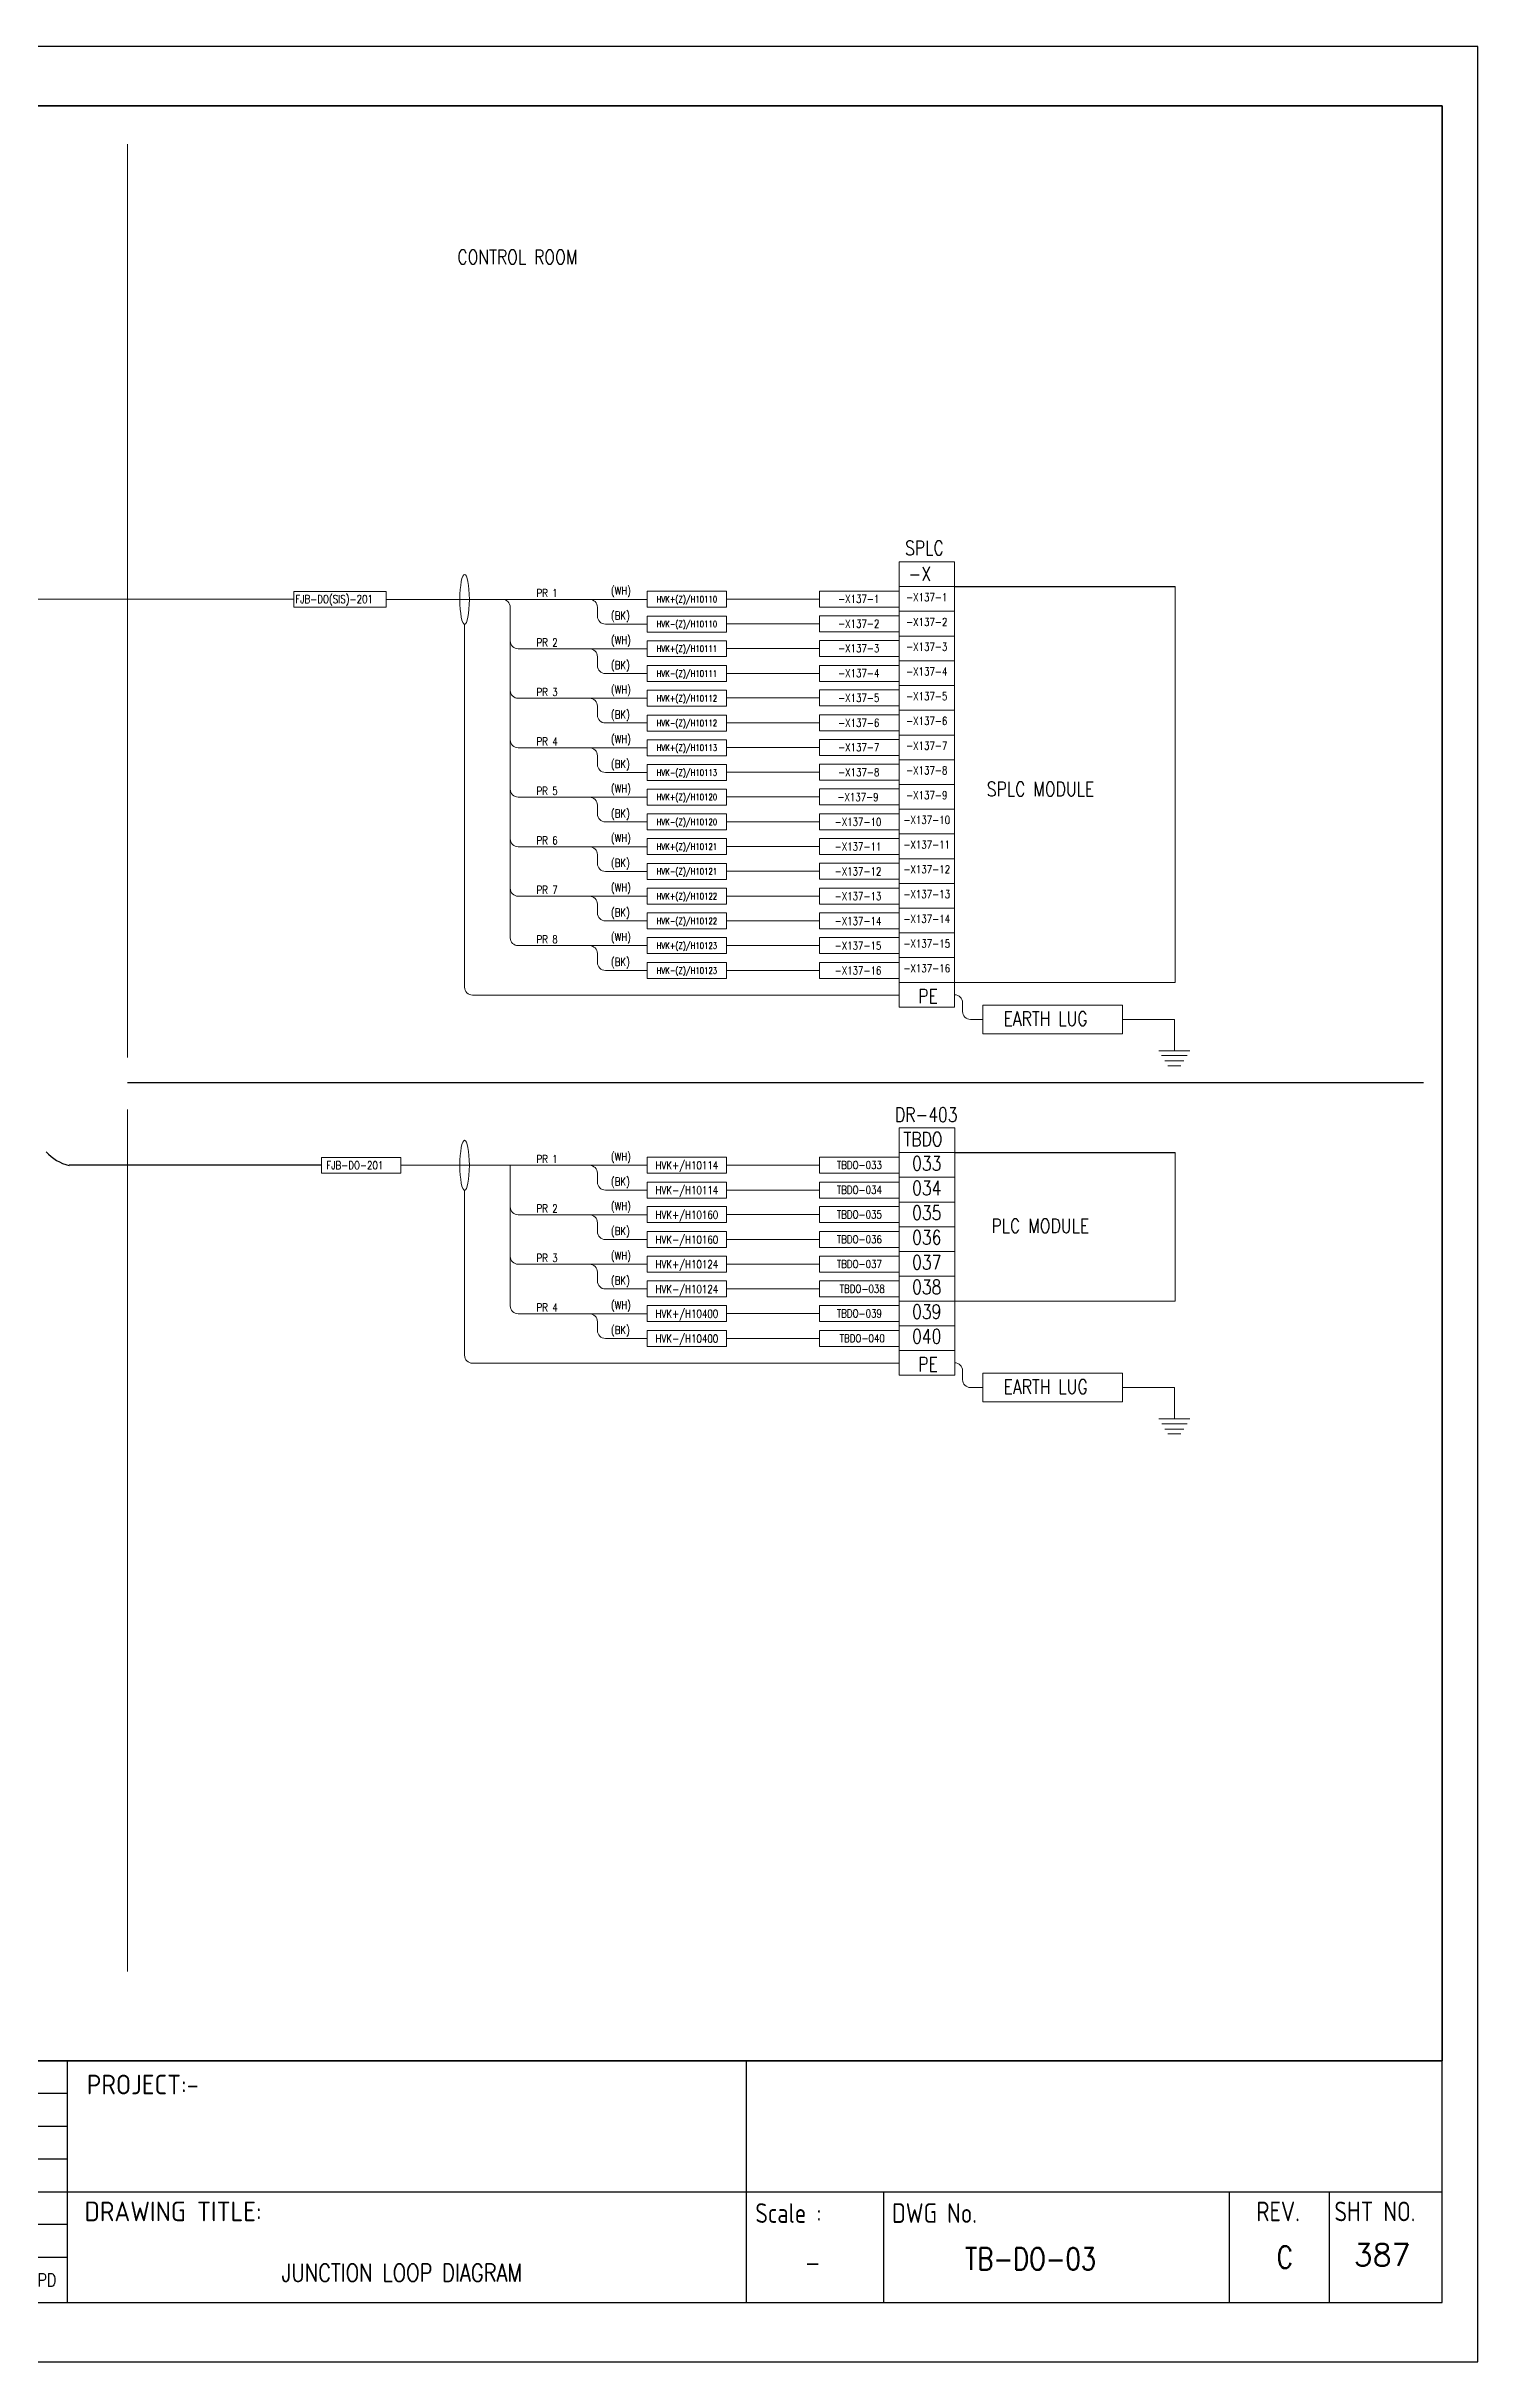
# Model space of a CAD drawing. Header units: millimetres. Extents: x -14942 to 24072, y -50285 to 2207.
# Drawn here: x 2353.3 to 2534.1, y -5299.8 to -5007.3 of the extents above; entities that cross this region are included whole.
import ezdxf
from ezdxf.enums import TextEntityAlignment as Align

# ---------------------------------------------------------------- set-up
doc = ezdxf.new("R2010")
doc.units = ezdxf.units.MM
doc.header["$MEASUREMENT"] = 0
doc.layers.get('0').update_dxf_attribs({"linetype": 'CONTINUOUS'})
for name, color, linetype in [('BEAM', 3, 'CONTINUOUS'), ('INSTRUMENT', 1, 'CONTINUOUS'), ('TEXT', 2, 'CONTINUOUS')]:
    doc.layers.add(name, color=color, linetype=linetype)
doc.styles.add('52049_PAPER A4$0$ISO Proportional', font='isocp.shx')
doc.styles.add('52049_PAPER A4$0$ROMANS', font='isocp.shx')
doc.styles.add('52049_PAPER A4$0$Romans-title', font='romans.shx')
doc.styles.add('ROMANS', font='romans')

# ---------------------------------------------------------------- blocks, each defined once
blk = doc.blocks.new('FJB')
at = {"color": 3}
for p, q in [((-415.5, 38.01), (-4.5, 38.01)), ((-178.16, 38.01), (-178.16, 7.5)), ((-92.38, 38.01), (-92.38, 7.5)), ((-178.16, 21.46), (-4.5, 21.46)), ((-75.06, 21.46), (-75.06, 7.5)), ((-31.4, 21.46), (-31.4, 7.5)), ((-18.75, 21.46), (-18.75, 7.5)), ((-265.75, 13.19), (-178.16, 13.19))]:
    blk.add_line(p, q, dxfattribs=at)
at = {"color": 7}
for p, q in [((-4.5, 38.01), (-96.38, 38.01)), ((-92.38, 38.01), (-92.38, 19.85))]:
    blk.add_line(p, q, dxfattribs=at)
at = {"color": 1}
for p, q in [((-178.16, 33.87), (-265.75, 33.87)), ((-265.75, 29.74), (-178.16, 29.74)), ((-178.16, 25.6), (-265.75, 25.6)), ((-265.75, 21.46), (-178.16, 21.46)), ((-178.16, 17.33), (-265.75, 17.33))]:
    blk.add_line(p, q, dxfattribs=at)
at = {"color": 7}
blk.add_lwpolyline([(0, 0), (0, 292.5), (-423, 292.5), (-423, 0)], close=True, dxfattribs=at)
blk.add_lwpolyline([(-415.5, 285), (-4.5, 285), (-4.5, 38.01), (-415.5, 38.01)], close=True)
at = {"color": 3}
blk.add_lwpolyline([(-4.5, 7.5), (-4.5, 285), (-415.5, 285), (-415.5, 7.5)], close=True, dxfattribs=at)
at = {"color": 2, "style": '52049_PAPER A4$0$ISO Proportional'}
for s, height, p in [('PROJECT:-', 2.482, (-168.61, 35.02)), ('DRAWING TITLE:', 2.4821, (-164.78, 18.99))]:
    blk.add_text(s, height=height, dxfattribs=at).set_placement(p, align=Align.MIDDLE_CENTER)
at = {"color": 2}
for s, height, style, width, p in [('Scale :', 2.482, '52049_PAPER A4$0$ROMANS', 0.9, (-87.06, 18.78)), ('DWG No.', 2.482, '52049_PAPER A4$0$ROMANS', 0.9, (-68.61, 18.78)), ('REV.', 2.482, '52049_PAPER A4$0$ROMANS', 0.9, (-25.21, 18.99)), ('SHT NO.', 2.482, '52049_PAPER A4$0$ROMANS', 0.9, (-12.98, 18.99)), ('-', 2.25, '52049_PAPER A4$0$Romans-title', 0.8, (-84, 12.48)), ('C', 2.8, '52049_PAPER A4$0$Romans-title', 0.8, (-24.36, 13.21))]:
    blk.add_text(s, height=height, dxfattribs=dict(at, style=style, width=width)).set_placement(p, align=Align.MIDDLE_CENTER)
at = {"color": 2, "style": '52049_PAPER A4$0$Romans-title', "width": 0.8}
blk.add_text('APPD', height=1.655, dxfattribs=at).set_placement((-184.14, 9.49))
at = {"layer": 'TEXT', "style": 'ROMANS', "width": 0.8}
blk.add_text('JUNCTION LOOP DIAGRAM ', height=2.25, dxfattribs=at).set_placement((-135.27, 11.24), align=Align.MIDDLE_CENTER)

msp = doc.modelspace()

# ---------------------------------------------------------------- linework, layer by layer
at = {"layer": 'BEAM', "color": 7, "lineweight": 13, "ltscale": 0.3}
for p, q in [((2363.55, -5135.01), (2363.55, -5019.63)), ((2363.55, -5250.47), (2363.55, -5141.57))]:
    msp.add_line(p, q, dxfattribs=at)
at = {"layer": 'INSTRUMENT', "color": 7, "lineweight": 13}
for p, q in [((2461.01, -5072.39), (2468.03, -5072.39)), ((2461.01, -5075.52), (2461.01, -5072.39)), ((2468.03, -5075.52), (2468.03, -5072.39)), ((2308.03, -5077.11), (2384.58, -5077.11)), ((2429.19, -5077.13), (2396.21, -5077.13)), ((2429.19, -5077.13), (2416.57, -5077.13)), ((2450.98, -5077.09), (2439.22, -5077.09)), ((2461.01, -5075.52), (2468.03, -5075.52)), ((2461.01, -5075.52), (2461.01, -5100.52)), ((2468.03, -5075.52), (2461.01, -5075.52)), ((2468.03, -5075.52), (2468.03, -5100.52)), ((2406.14, -5080.29), (2406.14, -5126.13)), ((2411.9, -5078.13), (2411.9, -5094.88)), ((2422.92, -5079.25), (2422.92, -5078.13)), ((2429.19, -5080.25), (2423.92, -5080.25)), ((2450.98, -5080.23), (2439.22, -5080.23)), ((2468.03, -5078.64), (2461.01, -5078.64)), ((2429.19, -5083.38), (2412.9, -5083.38)), ((2450.98, -5083.34), (2439.22, -5083.34)), ((2461.01, -5081.77), (2468.03, -5081.77)), ((2468.03, -5081.77), (2461.01, -5081.77)), ((2422.92, -5085.5), (2422.92, -5084.38)), ((2429.19, -5086.5), (2423.92, -5086.5)), ((2450.98, -5086.48), (2439.22, -5086.48)), ((2468.03, -5084.89), (2461.01, -5084.89)), ((2461.01, -5088.02), (2468.03, -5088.02)), ((2468.03, -5088.02), (2461.01, -5088.02)), ((2429.19, -5089.63), (2412.9, -5089.63)), ((2422.92, -5091.75), (2422.92, -5090.63)), ((2450.98, -5089.59), (2439.22, -5089.59)), ((2468.03, -5091.14), (2461.01, -5091.14)), ((2411.9, -5094.88), (2411.9, -5119.88)), ((2429.19, -5092.75), (2423.92, -5092.75)), ((2450.98, -5092.73), (2439.22, -5092.73)), ((2468.03, -5094.27), (2461.01, -5094.27)), ((2461.01, -5094.27), (2468.03, -5094.27)), ((2429.19, -5095.88), (2412.9, -5095.88)), ((2422.92, -5098), (2422.92, -5096.88)), ((2450.98, -5095.84), (2439.22, -5095.84)), ((2468.03, -5097.39), (2461.01, -5097.39)), ((2429.19, -5099), (2423.92, -5099)), ((2450.98, -5098.98), (2439.22, -5098.98)), ((2468.03, -5100.52), (2461.01, -5100.52)), ((2461.01, -5100.52), (2468.03, -5100.52)), ((2461.01, -5100.52), (2461.01, -5125.52)), ((2468.03, -5100.52), (2461.01, -5100.52)), ((2468.03, -5100.52), (2468.03, -5125.52)), ((2429.19, -5102.11), (2412.9, -5102.11)), ((2429.19, -5102.13), (2416.57, -5102.13)), ((2422.92, -5104.25), (2422.92, -5103.13)), ((2450.98, -5102.09), (2439.22, -5102.09)), ((2468.03, -5103.64), (2461.01, -5103.64)), ((2429.19, -5105.25), (2423.92, -5105.25)), ((2450.98, -5105.23), (2439.22, -5105.23)), ((2461.01, -5106.77), (2468.03, -5106.77)), ((2468.03, -5106.77), (2461.01, -5106.77)), ((2429.19, -5108.38), (2412.9, -5108.38)), ((2422.92, -5110.5), (2422.92, -5109.38)), ((2450.98, -5108.34), (2439.22, -5108.34)), ((2468.03, -5109.89), (2461.01, -5109.89)), ((2429.19, -5111.5), (2423.92, -5111.5)), ((2450.98, -5111.48), (2439.22, -5111.48)), ((2429.19, -5114.63), (2412.9, -5114.63)), ((2422.92, -5116.75), (2422.92, -5115.63)), ((2450.98, -5114.61), (2439.22, -5114.61)), ((2461.01, -5113.02), (2468.03, -5113.02)), ((2468.03, -5113.02), (2461.01, -5113.02)), ((2429.19, -5117.75), (2423.92, -5117.75)), ((2450.98, -5117.75), (2439.22, -5117.75)), ((2468.03, -5116.14), (2461.01, -5116.14)), ((2429.19, -5120.88), (2412.9, -5120.88)), ((2450.98, -5120.86), (2439.22, -5120.86)), ((2468.03, -5119.27), (2461.01, -5119.27)), ((2461.01, -5119.27), (2468.03, -5119.27)), ((2422.92, -5123), (2422.92, -5121.88)), ((2429.19, -5124), (2423.92, -5124)), ((2450.98, -5124), (2439.22, -5124)), ((2468.03, -5122.39), (2461.01, -5122.39)), ((2461.03, -5127.13), (2407.14, -5127.13)), ((2468.03, -5125.52), (2461.01, -5125.52)), ((2461.01, -5125.52), (2461.01, -5128.64)), ((2468.03, -5125.52), (2461.01, -5125.52)), ((2468.03, -5125.52), (2468.03, -5128.64)), ((2468.03, -5128.64), (2461.01, -5128.64)), ((2469.03, -5129.2), (2469.03, -5128.08)), ((2470.03, -5130.2), (2471.58, -5130.2)), ((2471.58, -5128.38), (2489.25, -5128.38)), ((2471.58, -5132.02), (2471.58, -5128.38)), ((2489.25, -5128.38), (2489.25, -5132.02)), ((2489.25, -5130.2), (2495.79, -5130.2)), ((2495.79, -5130.2), (2495.79, -5134.16)), ((2489.25, -5132.02), (2471.58, -5132.02)), ((2493.81, -5134.16), (2493.81, -5134.16)), ((2493.81, -5134.16), (2495.79, -5134.16)), ((2494.18, -5134.77), (2495.79, -5134.77)), ((2494.59, -5135.44), (2495.79, -5135.44)), ((2494.97, -5136.05), (2495.79, -5136.05)), ((2495.79, -5134.16), (2497.76, -5134.16)), ((2495.79, -5134.16), (2495.79, -5134.16)), ((2495.79, -5134.77), (2497.39, -5134.77)), ((2495.79, -5135.44), (2496.98, -5135.44)), ((2495.79, -5136.05), (2496.6, -5136.05)), ((2461.02, -5143.89), (2468.04, -5143.89)), ((2461.02, -5147.02), (2461.02, -5143.89)), ((2468.04, -5147.02), (2468.04, -5143.89)), ((2461.02, -5147.02), (2468.04, -5147.02)), ((2461.02, -5147.02), (2461.02, -5153.27)), ((2468.04, -5147.02), (2461.02, -5147.02)), ((2468.04, -5147.02), (2468.04, -5153.27)), ((2429.19, -5148.63), (2398.1, -5148.63)), ((2411.9, -5166.38), (2411.9, -5148.63)), ((2422.92, -5150.75), (2422.92, -5149.63)), ((2450.98, -5148.61), (2439.22, -5148.61)), ((2468.04, -5150.14), (2461.02, -5150.14)), ((2406.14, -5151.79), (2406.14, -5172.63)), ((2429.19, -5151.75), (2423.92, -5151.75)), ((2450.98, -5151.75), (2439.22, -5151.75)), ((2461.02, -5153.27), (2468.04, -5153.27)), ((2468.04, -5153.27), (2461.02, -5153.27)), ((2461.02, -5153.27), (2468.04, -5153.27)), ((2461.02, -5153.27), (2461.02, -5159.52)), ((2468.04, -5153.27), (2461.02, -5153.27)), ((2468.04, -5153.27), (2468.04, -5159.52)), ((2429.19, -5154.88), (2412.9, -5154.88)), ((2422.92, -5157), (2422.92, -5155.88)), ((2450.98, -5154.86), (2439.22, -5154.86)), ((2468.04, -5156.39), (2461.02, -5156.39)), ((2429.19, -5158), (2423.92, -5158)), ((2450.98, -5158), (2439.22, -5158)), ((2461.02, -5159.52), (2468.04, -5159.52)), ((2468.04, -5159.52), (2461.02, -5159.52)), ((2461.02, -5159.52), (2468.04, -5159.52)), ((2461.02, -5159.52), (2461.02, -5165.77)), ((2468.04, -5159.52), (2461.02, -5159.52)), ((2468.04, -5159.52), (2468.04, -5165.77)), ((2429.19, -5161.13), (2412.9, -5161.13)), ((2422.92, -5163.25), (2422.92, -5162.13)), ((2450.98, -5161.11), (2439.22, -5161.11)), ((2429.19, -5164.25), (2423.92, -5164.25)), ((2450.98, -5164.25), (2439.22, -5164.25)), ((2468.04, -5162.64), (2461.02, -5162.64)), ((2429.19, -5167.38), (2412.9, -5167.38)), ((2422.92, -5169.5), (2422.92, -5168.38)), ((2450.98, -5167.36), (2439.22, -5167.36)), ((2461.02, -5165.77), (2468.04, -5165.77)), ((2468.04, -5165.77), (2461.02, -5165.77)), ((2461.02, -5165.77), (2468.04, -5165.77)), ((2461.02, -5165.77), (2461.02, -5172.02)), ((2468.04, -5165.77), (2461.02, -5165.77)), ((2468.04, -5165.77), (2468.04, -5172.02)), ((2429.19, -5170.5), (2423.92, -5170.5)), ((2450.98, -5170.5), (2439.22, -5170.5)), ((2468.04, -5168.89), (2461.02, -5168.89)), ((2461.03, -5173.63), (2407.14, -5173.63)), ((2461.02, -5172.02), (2468.04, -5172.02)), ((2468.04, -5172.02), (2461.02, -5172.02)), ((2461.02, -5172.02), (2461.02, -5175.14)), ((2468.04, -5172.02), (2461.02, -5172.02)), ((2468.04, -5172.02), (2468.04, -5175.14)), ((2468.04, -5175.14), (2461.02, -5175.14)), ((2469.04, -5175.71), (2469.04, -5174.58)), ((2470.04, -5176.71), (2471.59, -5176.7)), ((2471.59, -5174.89), (2489.25, -5174.89)), ((2471.59, -5178.52), (2471.59, -5174.89)), ((2489.25, -5174.89), (2489.25, -5178.52)), ((2489.25, -5176.7), (2495.79, -5176.7)), ((2495.79, -5176.7), (2495.79, -5180.67)), ((2489.25, -5178.52), (2471.59, -5178.52)), ((2493.81, -5180.67), (2493.81, -5180.67)), ((2493.81, -5180.67), (2495.79, -5180.67)), ((2494.19, -5181.28), (2495.79, -5181.28)), ((2494.6, -5181.94), (2495.79, -5181.94)), ((2494.97, -5182.55), (2495.79, -5182.55)), ((2495.79, -5180.67), (2497.76, -5180.67)), ((2495.79, -5180.67), (2495.79, -5180.67)), ((2495.79, -5181.28), (2497.39, -5181.28)), ((2495.79, -5181.94), (2496.98, -5181.94)), ((2495.79, -5182.55), (2496.6, -5182.55))]:
    msp.add_line(p, q, dxfattribs=at)
at = {"layer": 'INSTRUMENT', "color": 7}
for p, q in [((2468.03, -5075.52), (2495.9, -5075.52)), ((2363.55, -5138.15), (2527.27, -5138.15)), ((2468.04, -5147.02), (2495.9, -5147.02)), ((2388.07, -5148.63), (2356.19, -5148.63))]:
    msp.add_line(p, q, dxfattribs=at)
at = {"layer": 'INSTRUMENT', "color": 7, "lineweight": 13}
for points in [[(2118.6, -5014.77), (2529.6, -5014.77), (2529.6, -5261.75), (2118.6, -5261.75)], [(2384.58, -5076.12), (2396.21, -5076.12), (2396.21, -5078.13), (2384.58, -5078.13)], [(2429.19, -5076.1), (2439.22, -5076.1), (2439.22, -5078.12), (2429.19, -5078.12)], [(2450.98, -5076.08), (2461.01, -5076.08), (2461.01, -5078.1), (2450.98, -5078.1)], [(2429.19, -5079.24), (2439.22, -5079.24), (2439.22, -5081.26), (2429.19, -5081.26)], [(2450.98, -5079.22), (2461.01, -5079.22), (2461.01, -5081.24), (2450.98, -5081.24)], [(2429.19, -5082.35), (2439.22, -5082.35), (2439.22, -5084.37), (2429.19, -5084.37)], [(2450.98, -5082.33), (2461.01, -5082.33), (2461.01, -5084.35), (2450.98, -5084.35)], [(2429.19, -5085.49), (2439.22, -5085.49), (2439.22, -5087.51), (2429.19, -5087.51)], [(2450.98, -5085.47), (2461.01, -5085.47), (2461.01, -5087.49), (2450.98, -5087.49)], [(2429.19, -5088.62), (2439.22, -5088.62), (2439.22, -5090.63), (2429.19, -5090.63)], [(2450.98, -5088.58), (2461.01, -5088.58), (2461.01, -5090.6), (2450.98, -5090.6)], [(2429.19, -5091.76), (2439.22, -5091.76), (2439.22, -5093.78), (2429.19, -5093.78)], [(2450.98, -5091.72), (2461.01, -5091.72), (2461.01, -5093.74), (2450.98, -5093.74)], [(2429.19, -5094.87), (2439.22, -5094.87), (2439.22, -5096.88), (2429.19, -5096.88)], [(2450.98, -5094.83), (2461.01, -5094.83), (2461.01, -5096.85), (2450.98, -5096.85)], [(2429.19, -5098.01), (2439.22, -5098.01), (2439.22, -5100.03), (2429.19, -5100.03)], [(2450.98, -5097.97), (2461.01, -5097.97), (2461.01, -5099.99), (2450.98, -5099.99)], [(2429.19, -5101.1), (2439.22, -5101.1), (2439.22, -5103.12), (2429.19, -5103.12)], [(2450.98, -5101.08), (2461.01, -5101.08), (2461.01, -5103.1), (2450.98, -5103.1)], [(2429.19, -5104.24), (2439.22, -5104.24), (2439.22, -5106.26), (2429.19, -5106.26)], [(2450.98, -5104.22), (2461.01, -5104.22), (2461.01, -5106.24), (2450.98, -5106.24)], [(2429.19, -5107.35), (2439.22, -5107.35), (2439.22, -5109.37), (2429.19, -5109.37)], [(2450.98, -5107.33), (2461.01, -5107.33), (2461.01, -5109.35), (2450.98, -5109.35)], [(2429.19, -5110.49), (2439.22, -5110.49), (2439.22, -5112.51), (2429.19, -5112.51)], [(2450.98, -5110.47), (2461.01, -5110.47), (2461.01, -5112.49), (2450.98, -5112.49)], [(2429.19, -5113.6), (2439.22, -5113.6), (2439.22, -5115.62), (2429.19, -5115.62)], [(2450.98, -5113.6), (2461.01, -5113.6), (2461.01, -5115.62), (2450.98, -5115.62)], [(2429.19, -5116.74), (2439.22, -5116.74), (2439.22, -5118.76), (2429.19, -5118.76)], [(2450.98, -5116.74), (2461.01, -5116.74), (2461.01, -5118.76), (2450.98, -5118.76)], [(2429.19, -5119.85), (2439.22, -5119.85), (2439.22, -5121.87), (2429.19, -5121.87)], [(2450.98, -5119.85), (2461.01, -5119.85), (2461.01, -5121.87), (2450.98, -5121.87)], [(2429.19, -5122.99), (2439.22, -5122.99), (2439.22, -5125.01), (2429.19, -5125.01)], [(2450.98, -5122.99), (2461.01, -5122.99), (2461.01, -5125.01), (2450.98, -5125.01)], [(2388.07, -5147.62), (2398.1, -5147.62), (2398.1, -5149.64), (2388.07, -5149.64)], [(2429.19, -5147.6), (2439.22, -5147.6), (2439.22, -5149.62), (2429.19, -5149.62)], [(2450.98, -5147.6), (2461.01, -5147.6), (2461.01, -5149.62), (2450.98, -5149.62)], [(2429.19, -5150.74), (2439.22, -5150.74), (2439.22, -5152.76), (2429.19, -5152.76)], [(2450.98, -5150.74), (2461.01, -5150.74), (2461.01, -5152.76), (2450.98, -5152.76)], [(2429.19, -5153.85), (2439.22, -5153.85), (2439.22, -5155.87), (2429.19, -5155.87)], [(2450.98, -5153.85), (2461.01, -5153.85), (2461.01, -5155.87), (2450.98, -5155.87)], [(2429.19, -5156.99), (2439.22, -5156.99), (2439.22, -5159.01), (2429.19, -5159.01)], [(2450.98, -5156.99), (2461.01, -5156.99), (2461.01, -5159.01), (2450.98, -5159.01)], [(2429.19, -5160.1), (2439.22, -5160.1), (2439.22, -5162.12), (2429.19, -5162.12)], [(2450.98, -5160.1), (2461.01, -5160.1), (2461.01, -5162.12), (2450.98, -5162.12)], [(2429.19, -5163.24), (2439.22, -5163.24), (2439.22, -5165.26), (2429.19, -5165.26)], [(2450.98, -5163.24), (2461.01, -5163.24), (2461.01, -5165.26), (2450.98, -5165.26)], [(2429.19, -5166.35), (2439.22, -5166.35), (2439.22, -5168.37), (2429.19, -5168.37)], [(2450.98, -5166.35), (2461.01, -5166.35), (2461.01, -5168.37), (2450.98, -5168.37)], [(2429.19, -5169.49), (2439.22, -5169.49), (2439.22, -5171.51), (2429.19, -5171.51)], [(2450.98, -5169.49), (2461.01, -5169.49), (2461.01, -5171.51), (2450.98, -5171.51)]]:
    msp.add_lwpolyline(points, close=True, dxfattribs=at)
for points in [[(2495.9, -5075.52), (2495.9, -5125.52), (2468.03, -5125.52), (2468.03, -5072.39)], [(2495.9, -5147.02), (2495.9, -5165.77), (2468.04, -5165.77), (2468.04, -5143.89)]]:
    msp.add_lwpolyline(points, dxfattribs=at)
for centre, start, end in [((2410.9, -5078.13), 0, 90), ((2421.92, -5078.13), 0, 90), ((2423.92, -5079.25), 180, 270), ((2412.9, -5082.38), 180, 270), ((2421.92, -5084.38), 0, 90), ((2423.92, -5085.5), 180, 270), ((2412.9, -5088.63), 180, 270), ((2421.92, -5090.63), 0, 90), ((2423.92, -5091.75), 180, 270), ((2412.9, -5094.88), 180, 270), ((2421.92, -5096.88), 0, 90), ((2423.92, -5098), 180, 270), ((2412.9, -5101.11), 180, 270), ((2421.92, -5103.13), 0, 90), ((2423.92, -5104.25), 180, 270), ((2412.9, -5107.38), 180, 270), ((2421.92, -5109.38), 0, 90), ((2423.92, -5110.5), 180, 270), ((2412.9, -5113.63), 180, 270), ((2421.92, -5115.63), 0, 90), ((2423.92, -5116.75), 180, 270), ((2412.9, -5119.88), 180, 270), ((2421.92, -5121.88), 0, 90), ((2423.92, -5123), 180, 270), ((2407.14, -5126.13), 180, 270), ((2468.03, -5128.08), 0, 90), ((2470.03, -5129.2), 180, 270), ((2421.92, -5149.63), 0, 90), ((2423.92, -5150.75), 180, 270), ((2412.9, -5153.88), 180, 270), ((2421.92, -5155.88), 0, 90), ((2423.92, -5157), 180, 270), ((2412.9, -5160.13), 180, 270), ((2421.92, -5162.13), 0, 90), ((2423.92, -5163.25), 180, 270), ((2412.9, -5166.38), 180, 270), ((2421.92, -5168.38), 0, 90), ((2423.92, -5169.5), 180, 270), ((2407.14, -5172.63), 180, 270), ((2468.04, -5174.58), 0, 90), ((2470.04, -5175.71), 180, 270)]:
    msp.add_arc(centre, 1, start, end, dxfattribs=at)
at = {"layer": 'INSTRUMENT', "color": 7}
msp.add_arc((2357.39, -5143.34), 5.43, 221.0764, 257.1826, dxfattribs=at)
at = {"layer": 'INSTRUMENT', "color": 7, "lineweight": 13, "extrusion": (0, 0, -1)}
for centre in [(2406.14, -5077.13), (2406.14, -5148.63)]:
    msp.add_ellipse(centre, major_axis=(0, -3.16), ratio=0.189417, dxfattribs=at)

# ---------------------------------------------------------------- block references
at = {"layer": 'INSTRUMENT', "color": 7, "lineweight": 13}
msp.add_blockref('FJB', (2534.1, -5299.77), dxfattribs=at)

# ---------------------------------------------------------------- texts
at = {"layer": 'TEXT', "color": 7, "lineweight": 13, "style": 'ROMANS', "width": 0.8}
for s, height, p in [('CONTROL ROOM', 1.8, (2405.22, -5034.79)), ('-X', 1.8, (2462.21, -5074.81)), ('FJB-DO(SIS)-201', 1, (2384.75, -5077.6)), ('PR 1', 1, (2415.22, -5076.83)), ('(WH)', 1, (2424.62, -5076.53)), ('(BK)', 1, (2424.62, -5079.68)), ('PR 2', 1, (2415.22, -5083.08)), ('(WH)', 1, (2424.62, -5082.78)), ('(BK)', 1, (2424.62, -5085.93)), ('PR 3', 1, (2415.22, -5089.33)), ('(WH)', 1, (2424.62, -5089.03)), ('(BK)', 1, (2424.62, -5092.18)), ('PR 4', 1, (2415.22, -5095.58)), ('(WH)', 1, (2424.62, -5095.28)), ('(BK)', 1, (2424.62, -5098.43)), ('PR 5', 1, (2415.22, -5101.83)), ('(WH)', 1, (2424.62, -5101.53)), ('SPLC MODULE', 1.8, (2472.09, -5102)), ('(BK)', 1, (2424.62, -5104.68)), ('(WH)', 1, (2424.62, -5107.78)), ('PR 6', 1, (2415.22, -5108.08)), ('(BK)', 1, (2424.62, -5110.93)), ('(WH)', 1, (2424.62, -5114.03)), ('PR 7', 1, (2415.22, -5114.33)), ('(BK)', 1, (2424.62, -5117.18)), ('PR 8', 1, (2415.22, -5120.58)), ('(WH)', 1, (2424.62, -5120.28)), ('(BK)', 1, (2424.62, -5123.43)), ('PE', 1.8, (2463.43, -5128.16)), ('EARTH LUG', 1.8, (2474.21, -5131)), ('TBDO', 1.8, (2461.57, -5146.23)), ('PR 1', 1, (2415.22, -5148.33)), ('(WH)', 1, (2424.62, -5148.04)), ('FJB-DO-201', 1, (2388.67, -5149.12)), ('(BK)', 1, (2424.62, -5151.18)), ('PR 2', 1, (2415.22, -5154.58)), ('(WH)', 1, (2424.62, -5154.29)), ('(BK)', 1, (2424.62, -5157.43)), ('PLC MODULE', 1.8, (2472.68, -5157.17)), ('(WH)', 1, (2424.62, -5160.54)), ('PR 3', 1, (2415.22, -5160.83)), ('(BK)', 1, (2424.62, -5163.68)), ('PR 4', 1, (2415.22, -5167.08)), ('(WH)', 1, (2424.62, -5166.79)), ('(BK)', 1, (2424.62, -5169.93)), ('PE', 1.8, (2463.43, -5174.66)), ('EARTH LUG', 1.8, (2474.22, -5177.5)), ('TB-DO-03', 2.8, (2469.37, -5288.17))]:
    msp.add_text(s, height=height, dxfattribs=at).set_placement(p)
for s, height, p in [('SPLC', 1.8, (2464.21, -5070.63)), ('HVK+(Z)/H10110', 0.8, (2434.21, -5077.11)), ('-X137-1', 1, (2455.92, -5077.07)), ('-X137-1', 1, (2464.51, -5076.87)), ('HVK-(Z)/H10110', 0.8, (2434.21, -5080.25)), ('-X137-2', 1, (2455.92, -5080.21)), ('-X137-2', 1, (2464.51, -5079.99)), ('HVK+(Z)/H10111', 0.8, (2434.21, -5083.36)), ('-X137-3', 1, (2455.92, -5083.32)), ('-X137-3', 1, (2464.51, -5083.12)), ('HVK-(Z)/H10111', 0.8, (2434.21, -5086.5)), ('-X137-4', 1, (2455.92, -5086.46)), ('-X137-4', 1, (2464.51, -5086.24)), ('HVK+(Z)/H10112', 0.8, (2434.21, -5089.63)), ('-X137-5', 1, (2455.92, -5089.58)), ('-X137-5', 1, (2464.51, -5089.37)), ('HVK-(Z)/H10112', 0.8, (2434.21, -5092.77)), ('-X137-6', 1, (2455.92, -5092.73)), ('-X137-6', 1, (2464.51, -5092.49)), ('HVK+(Z)/H10113', 0.8, (2434.21, -5095.88)), ('-X137-7', 1, (2455.92, -5095.83)), ('-X137-7', 1, (2464.51, -5095.62)), ('-X137-8', 1, (2464.51, -5098.74)), ('HVK-(Z)/H10113', 0.8, (2434.21, -5099.02)), ('-X137-8', 1, (2455.92, -5098.98)), ('HVK+(Z)/H10120', 0.8, (2434.21, -5102.11)), ('-X137-9', 1, (2455.83, -5102.11)), ('-X137-9', 1, (2464.51, -5101.87)), ('HVK-(Z)/H10120', 0.8, (2434.21, -5105.25)), ('-X137-10', 1, (2455.83, -5105.25)), ('-X137-10', 1, (2464.51, -5104.99)), ('HVK+(Z)/H10121', 0.8, (2434.21, -5108.36)), ('-X137-11', 1, (2455.83, -5108.36)), ('-X137-11', 1, (2464.51, -5108.12)), ('HVK-(Z)/H10121', 0.8, (2434.21, -5111.5)), ('-X137-12', 1, (2455.83, -5111.5)), ('-X137-12', 1, (2464.51, -5111.24)), ('HVK+(Z)/H10122', 0.8, (2434.21, -5114.63)), ('-X137-13', 1, (2455.83, -5114.63)), ('-X137-13', 1, (2464.51, -5114.37)), ('HVK-(Z)/H10122', 0.8, (2434.21, -5117.77)), ('-X137-14', 1, (2455.83, -5117.77)), ('-X137-14', 1, (2464.51, -5117.49)), ('HVK+(Z)/H10123', 0.8, (2434.21, -5120.88)), ('-X137-15', 1, (2455.83, -5120.88)), ('-X137-15', 1, (2464.51, -5120.62)), ('HVK-(Z)/H10123', 0.8, (2434.21, -5124.02)), ('-X137-16', 1, (2455.83, -5124.02)), ('-X137-16', 1, (2464.51, -5123.74)), ('DR-403', 1.8, (2464.45, -5142.22)), ('HVK+/H10114', 1, (2434.21, -5148.63)), ('033', 1.8, (2464.51, -5148.37)), ('TBDO-033', 1, (2456, -5148.59)), ('034', 1.8, (2464.51, -5151.49)), ('HVK-/H10114', 1, (2434.21, -5151.77)), ('TBDO-034', 1, (2456, -5151.73)), ('035', 1.8, (2464.51, -5154.62)), ('HVK+/H10160', 1, (2434.21, -5154.88)), ('TBDO-035', 1, (2456, -5154.84)), ('HVK-/H10160', 1, (2434.21, -5158.02)), ('TBDO-036', 1, (2456, -5157.98)), ('036', 1.8, (2464.51, -5157.74)), ('HVK+/H10124', 1, (2434.21, -5161.13)), ('TBDO-037', 1, (2456, -5161.09)), ('037', 1.8, (2464.51, -5160.87)), ('HVK-/H10124', 1, (2434.21, -5164.27)), ('TBDO-038', 1, (2456.36, -5164.23)), ('038', 1.8, (2464.51, -5163.99)), ('HVK+/H10400', 1, (2434.21, -5167.38)), ('TBDO-039', 1, (2456, -5167.34)), ('039', 1.8, (2464.51, -5167.12)), ('HVK-/H10400', 1, (2434.21, -5170.52)), ('TBDO-040', 1, (2456.36, -5170.48)), ('040', 1.8, (2464.51, -5170.24))]:
    msp.add_text(s, height=height, dxfattribs=at).set_placement(p, align=Align.MIDDLE_CENTER)
at = {"layer": 'TEXT', "color": 7, "lineweight": 13, "style": 'ROMANS'}
msp.add_text('387', height=2.8, dxfattribs=at).set_placement((2522.03, -5286.27), align=Align.MIDDLE)

doc.saveas('drawing.dxf')
